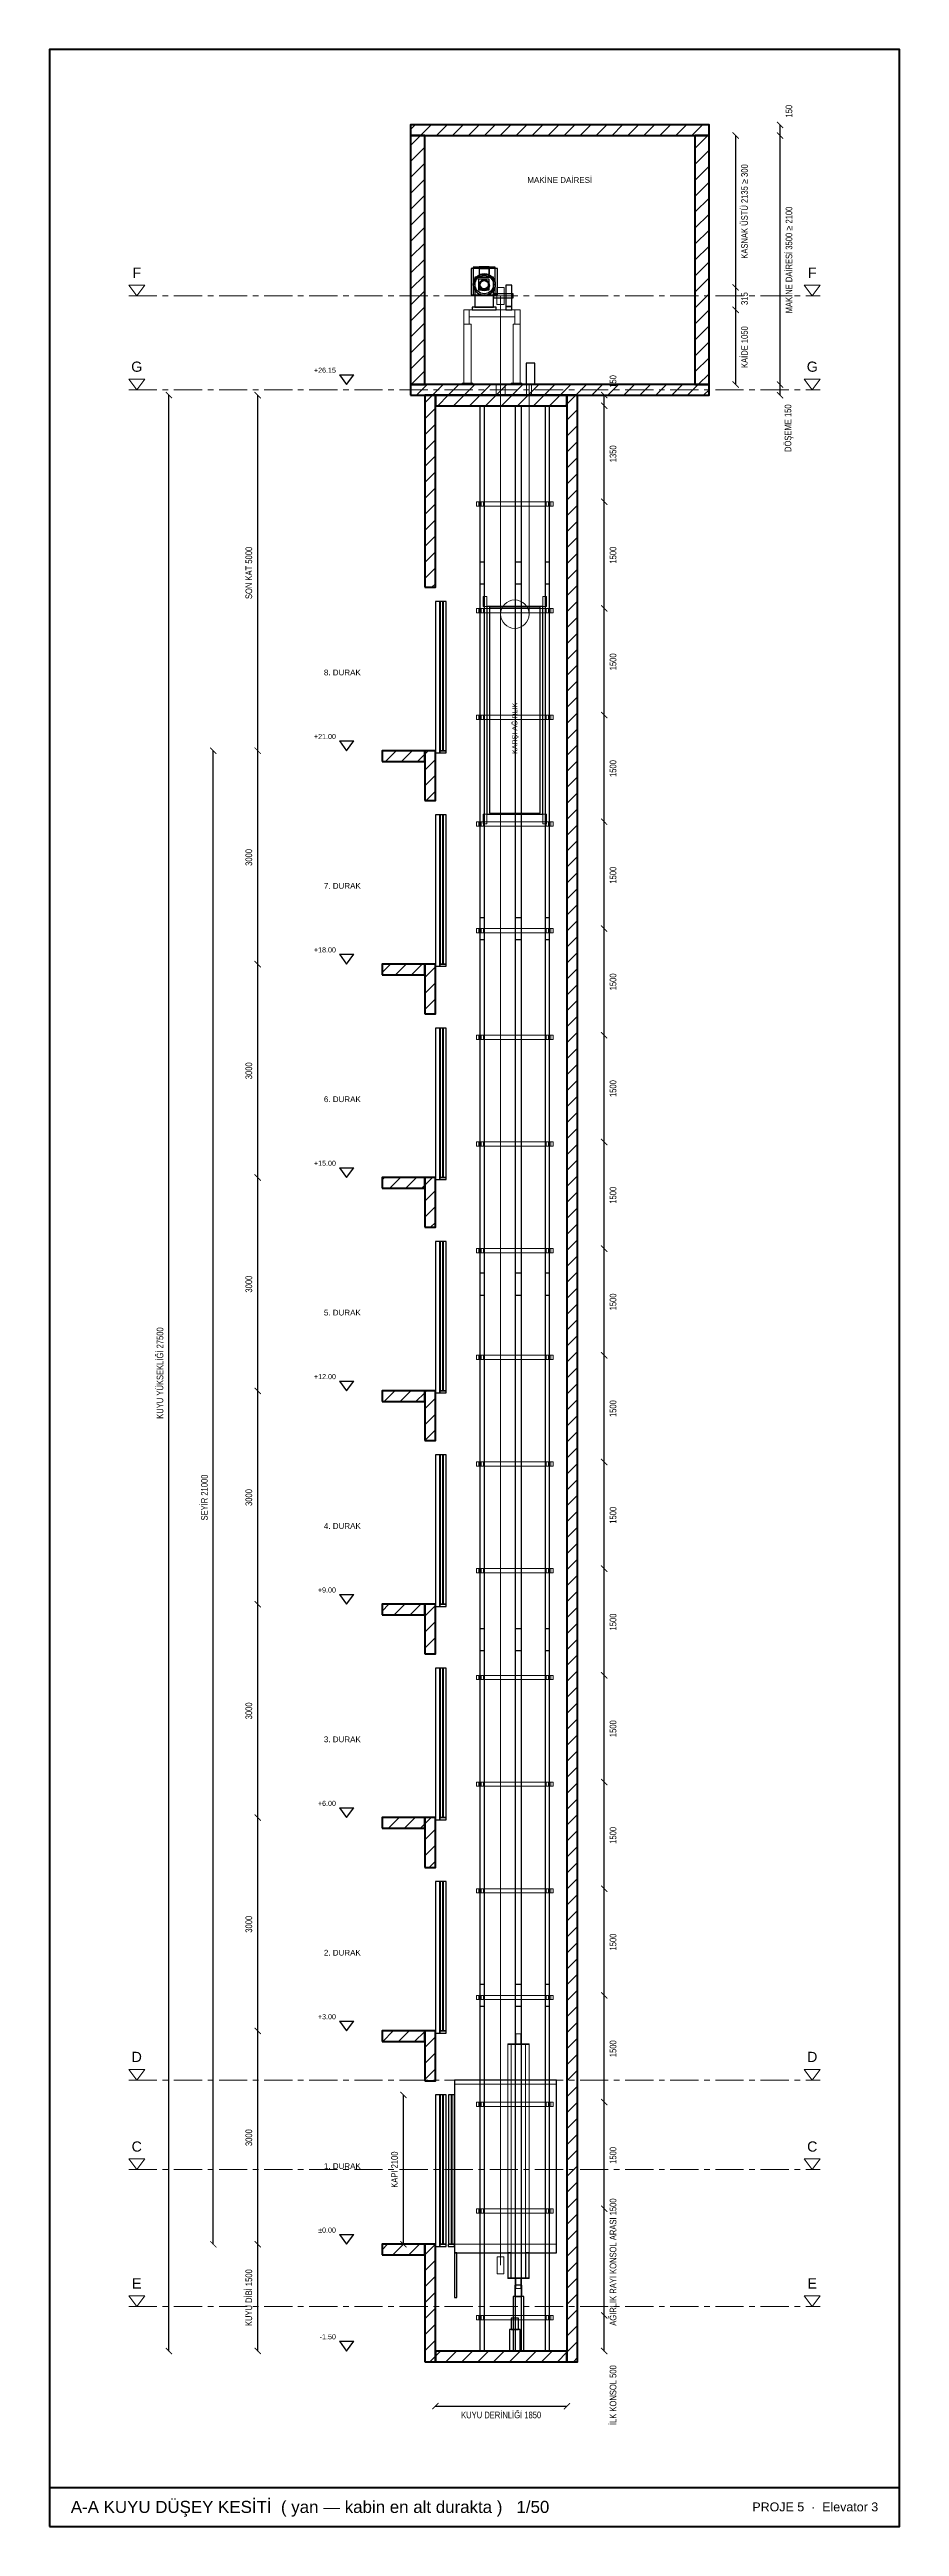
# Model space of a CAD drawing. Header units: millimetres. Extents: x -5430 to 6530, y -3967 to 30859.
import ezdxf
from ezdxf.enums import TextEntityAlignment as Align

# ---------------------------------------------------------------- set-up
doc = ezdxf.new("R2010")
doc.units = ezdxf.units.MM
doc.linetypes.add('CENTER', pattern=[5.08, 3.175, -0.635, 0.635, -0.635])
doc.linetypes.add('DASHED', pattern=[1.524, 1.27, -0.254])
for name, color, linetype, lineweight in [('AGIRLIK', 30, 'Continuous', 30), ('BAGLANTI', 8, 'Continuous', 25), ('CERCEVE', 7, 'Continuous', 40), ('GIZLI', 8, 'DASHED', 13), ('HALAT', 6, 'Continuous', 18), ('KABIN', 7, 'Continuous', 30), ('KABIN-IC', 6, 'Continuous', 20), ('KAPI', 30, 'Continuous', 30), ('KASNAK', 90, 'Continuous', 20), ('KONSOL', 3, 'Continuous', 18), ('KUYU-DUVAR', 7, 'Continuous', 50), ('KUYU-IC', 7, 'Continuous', 25), ('MAKINE', 5, 'Continuous', 30), ('OLCU', 5, 'Continuous', 13), ('PATEN', 200, 'Continuous', 20), ('RAY', 3, 'Continuous', 25), ('SASE', 6, 'Continuous', 30), ('SEVIYE', 2, 'Continuous', 13), ('TAMPON', 200, 'Continuous', 25), ('TARAMA', 8, 'Continuous', 13), ('YAZI', 7, 'Continuous', 0)]:
    doc.layers.add(name, color=color, linetype=linetype, lineweight=lineweight)
doc.styles.add('ASANSOR', font='arial.ttf')
doc.styles.add('OpenSansCondensed-Light', font='OpenSansCondensed-Light.ttf')
doc.dimstyles.new('EZDXF', dxfattribs={"dimtxt": 0.25, "dimasz": 0.175, "dimexe": 0.375, "dimexo": 0.125, "dimgap": 0.1, "dimtad": 1, "dimlfac": 100, "dimzin": 12, "dimdsep": 46, "dimtxsty": 'OpenSansCondensed-Light', "dimblk": 'ARCHTICK', "dimcen": 2.5, "dimazin": 3, "dimtfac": 0.5, "dimtmove": 2, "dimatfit": 3})

# ---------------------------------------------------------------- blocks, each defined once
blk = doc.blocks.new('_ARCHTICK')
at = {"color": 0, "linetype": 'BYBLOCK', "const_width": 0.15}
blk.add_lwpolyline([(-0.5, -0.5), (0.5, 0.5)], dxfattribs=at)

msp = doc.modelspace()

# ---------------------------------------------------------------- hatches: boundary and pattern name
at = {"layer": 'TARAMA'}
h = msp.add_hatch(dxfattribs=at)
h.set_pattern_fill('ANSI31', scale=50)
h.paths.add_polyline_path([(-350, 29650), (3850, 29650), (3850, 29800), (-350, 29800)])
h = msp.add_hatch(dxfattribs=at)
h.set_pattern_fill('ANSI31', scale=50)
h.paths.add_polyline_path([(-350, 26150), (-150, 26150), (-150, 29650), (-350, 29650)])
h = msp.add_hatch(dxfattribs=at)
h.set_pattern_fill('ANSI31', scale=50)
h.paths.add_polyline_path([(3650, 26150), (3850, 26150), (3850, 29650), (3650, 29650)])
h = msp.add_hatch(dxfattribs=at)
h.set_pattern_fill('ANSI31', scale=50)
h.paths.add_polyline_path([(-350, 26000), (3850, 26000), (3850, 26150), (-350, 26150)])
h = msp.add_hatch(dxfattribs=at)
h.set_pattern_fill('ANSI31', scale=50)
h.paths.add_polyline_path([(-150, 23300), (0, 23300), (0, 26000), (-150, 26000)])
h = msp.add_hatch(dxfattribs=at)
h.set_pattern_fill('ANSI31', scale=50)
h.paths.add_polyline_path([(0, 25850), (1850, 25850), (1850, 26000), (0, 26000)])
h = msp.add_hatch(dxfattribs=at)
h.set_pattern_fill('ANSI31', scale=50)
h.paths.add_polyline_path([(1850, -1650), (2000, -1650), (2000, 26000), (1850, 26000)])
h = msp.add_hatch(dxfattribs=at)
h.set_pattern_fill('ANSI31', scale=50)
h.paths.add_polyline_path([(-750, 20850), (-150, 20850), (-150, 21000), (-750, 21000)])
h = msp.add_hatch(dxfattribs=at)
h.set_pattern_fill('ANSI31', scale=50)
h.paths.add_polyline_path([(-150, 20300), (0, 20300), (0, 21000), (-150, 21000)])
h = msp.add_hatch(dxfattribs=at)
h.set_pattern_fill('ANSI31', scale=50)
h.paths.add_polyline_path([(-750, 17850), (-150, 17850), (-150, 18000), (-750, 18000)])
h = msp.add_hatch(dxfattribs=at)
h.set_pattern_fill('ANSI31', scale=50)
h.paths.add_polyline_path([(-150, 17300), (0, 17300), (0, 18000), (-150, 18000)])
h = msp.add_hatch(dxfattribs=at)
h.set_pattern_fill('ANSI31', scale=50)
h.paths.add_polyline_path([(-750, 14850), (-150, 14850), (-150, 15000), (-750, 15000)])
h = msp.add_hatch(dxfattribs=at)
h.set_pattern_fill('ANSI31', scale=50)
h.paths.add_polyline_path([(-150, 14300), (0, 14300), (0, 15000), (-150, 15000)])
h = msp.add_hatch(dxfattribs=at)
h.set_pattern_fill('ANSI31', scale=50)
h.paths.add_polyline_path([(-750, 11850), (-150, 11850), (-150, 12000), (-750, 12000)])
h = msp.add_hatch(dxfattribs=at)
h.set_pattern_fill('ANSI31', scale=50)
h.paths.add_polyline_path([(-150, 11300), (0, 11300), (0, 12000), (-150, 12000)])
h = msp.add_hatch(dxfattribs=at)
h.set_pattern_fill('ANSI31', scale=50)
h.paths.add_polyline_path([(-750, 8850), (-150, 8850), (-150, 9000), (-750, 9000)])
h = msp.add_hatch(dxfattribs=at)
h.set_pattern_fill('ANSI31', scale=50)
h.paths.add_polyline_path([(-150, 8300), (0, 8300), (0, 9000), (-150, 9000)])
h = msp.add_hatch(dxfattribs=at)
h.set_pattern_fill('ANSI31', scale=50)
h.paths.add_polyline_path([(-750, 5850), (-150, 5850), (-150, 6000), (-750, 6000)])
h = msp.add_hatch(dxfattribs=at)
h.set_pattern_fill('ANSI31', scale=50)
h.paths.add_polyline_path([(-150, 5300), (0, 5300), (0, 6000), (-150, 6000)])
h = msp.add_hatch(dxfattribs=at)
h.set_pattern_fill('ANSI31', scale=50)
h.paths.add_polyline_path([(-750, 2850), (-150, 2850), (-150, 3000), (-750, 3000)])
h = msp.add_hatch(dxfattribs=at)
h.set_pattern_fill('ANSI31', scale=50)
h.paths.add_polyline_path([(-150, 2300), (0, 2300), (0, 3000), (-150, 3000)])
h = msp.add_hatch(dxfattribs=at)
h.set_pattern_fill('ANSI31', scale=50)
h.paths.add_polyline_path([(-750, -150), (-150, -150), (-150, 0), (-750, 0)])
h = msp.add_hatch(dxfattribs=at)
h.set_pattern_fill('ANSI31', scale=50)
h.paths.add_polyline_path([(-150, -1650), (0, -1650), (0, 0), (-150, 0)])
h = msp.add_hatch(dxfattribs=at)
h.set_pattern_fill('ANSI31', scale=50)
h.paths.add_polyline_path([(0, -1650), (1850, -1650), (1850, -1500), (0, -1500)])

# ---------------------------------------------------------------- linework, layer by layer
at = {"layer": 'AGIRLIK', "ltscale": 125}
for points in [[(722, 20110), (1512, 20110), (1512, 23030), (722, 23030)], [(762, 20120), (1472, 20120), (1472, 23020), (762, 23020)]]:
    msp.add_lwpolyline(points, close=True, dxfattribs=at)
at = {"layer": 'BAGLANTI', "ltscale": 125}
msp.add_lwpolyline([(1278, 26150), (1398, 26150), (1398, 26448), (1278, 26448)], close=True, dxfattribs=at)
at = {"layer": 'CERCEVE', "ltscale": 125}
msp.add_line((-5430, -3417), (6530, -3417), dxfattribs=at)
msp.add_lwpolyline([(-5430, -3967), (6530, -3967), (6530, 30859), (-5430, 30859)], close=True, dxfattribs=at)
at = {"layer": 'GIZLI', "ltscale": 125}
for points in [[(852.55, 26000), (981.45, 26000), (981.45, 26150), (852.55, 26150)], [(852.55, 26000), (981.45, 26000), (981.45, 26150), (852.55, 26150)], [(1283.75, 26000), (1350.25, 26000), (1350.25, 26150), (1283.75, 26150)]]:
    msp.add_lwpolyline(points, close=True, dxfattribs=at)
at = {"layer": 'HALAT', "ltscale": 125}
for p, q in [((917, -295), (917, 27395)), ((917, 27395), (917, 22920)), ((1317, 22920), (1317, 26150))]:
    msp.add_line(p, q, dxfattribs=at)
at = {"layer": 'KABIN', "ltscale": 125}
for points in [[(270, -120), (1703, -120), (1703, 2310), (270, 2310)], [(180, -30), (270, -30), (270, 0), (180, 0)], [(270, -750), (300, -750), (300, -120), (270, -120)]]:
    msp.add_lwpolyline(points, close=True, dxfattribs=at)
at = {"layer": 'KABIN-IC', "ltscale": 125}
for points in [[(1017, -480), (1067, -480), (1067, 2820), (1017, 2820)], [(1017, 2810), (1317, 2810), (1317, 2820), (1017, 2820)], [(1267, -480), (1317, -480), (1317, 2820), (1267, 2820)], [(270, 0), (1703, 0), (1703, 2250), (270, 2250)], [(1017, -480), (1317, -480), (1317, -470), (1017, -470)]]:
    msp.add_lwpolyline(points, close=True, dxfattribs=at)
at = {"layer": 'KAPI', "ltscale": 125}
for points in [[(0, 20970), (60, 20970), (60, 23100), (0, 23100)], [(0, 20970), (60, 20970), (60, 23100), (0, 23100)], [(65, 21000), (105, 21000), (105, 23100), (65, 23100)], [(110, 21000), (150, 21000), (150, 23100), (110, 23100)], [(60, 20970), (150, 20970), (150, 21000), (60, 21000)], [(0, 17970), (60, 17970), (60, 20100), (0, 20100)], [(0, 17970), (60, 17970), (60, 20100), (0, 20100)], [(65, 18000), (105, 18000), (105, 20100), (65, 20100)], [(110, 18000), (150, 18000), (150, 20100), (110, 20100)], [(60, 17970), (150, 17970), (150, 18000), (60, 18000)], [(0, 14970), (60, 14970), (60, 17100), (0, 17100)], [(0, 14970), (60, 14970), (60, 17100), (0, 17100)], [(65, 15000), (105, 15000), (105, 17100), (65, 17100)], [(110, 15000), (150, 15000), (150, 17100), (110, 17100)], [(60, 14970), (150, 14970), (150, 15000), (60, 15000)], [(0, 11970), (60, 11970), (60, 14100), (0, 14100)], [(0, 11970), (60, 11970), (60, 14100), (0, 14100)], [(65, 12000), (105, 12000), (105, 14100), (65, 14100)], [(110, 12000), (150, 12000), (150, 14100), (110, 14100)], [(60, 11970), (150, 11970), (150, 12000), (60, 12000)], [(0, 8970), (60, 8970), (60, 11100), (0, 11100)], [(0, 8970), (60, 8970), (60, 11100), (0, 11100)], [(65, 9000), (105, 9000), (105, 11100), (65, 11100)], [(110, 9000), (150, 9000), (150, 11100), (110, 11100)], [(60, 8970), (150, 8970), (150, 9000), (60, 9000)], [(0, 5970), (60, 5970), (60, 8100), (0, 8100)], [(0, 5970), (60, 5970), (60, 8100), (0, 8100)], [(65, 6000), (105, 6000), (105, 8100), (65, 8100)], [(110, 6000), (150, 6000), (150, 8100), (110, 8100)], [(60, 5970), (150, 5970), (150, 6000), (60, 6000)], [(0, 2970), (60, 2970), (60, 5100), (0, 5100)], [(0, 2970), (60, 2970), (60, 5100), (0, 5100)], [(65, 3000), (105, 3000), (105, 5100), (65, 5100)], [(110, 3000), (150, 3000), (150, 5100), (110, 5100)], [(60, 2970), (150, 2970), (150, 3000), (60, 3000)], [(0, -30), (60, -30), (60, 2100), (0, 2100)], [(0, -30), (60, -30), (60, 2100), (0, 2100)], [(65, 0), (105, 0), (105, 2100), (65, 2100)], [(110, 0), (150, 0), (150, 2100), (110, 2100)], [(185, 0), (225, 0), (225, 2100), (185, 2100)], [(230, 0), (270, 0), (270, 2100), (230, 2100)], [(60, -30), (150, -30), (150, 0), (60, 0)]]:
    msp.add_lwpolyline(points, close=True, dxfattribs=at)
at = {"layer": 'KASNAK', "ltscale": 125}
for points in [[(864.5, 27275), (969.5, 27275), (969.5, 27515), (864.5, 27515)], [(871, -415), (963, -415), (963, -175), (871, -175)]]:
    msp.add_lwpolyline(points, close=True, dxfattribs=at)
msp.add_circle((1117, 22920), 200, dxfattribs=at)
at = {"layer": 'KONSOL', "ltscale": 125}
for points in [[(402, 27000), (477, 27000), (477, 27200), (402, 27200)], [(477, 27100), (1117, 27100), (1117, 27200), (477, 27200)], [(1117, 27000), (1192, 27000), (1192, 27200), (1117, 27200)], [(402, 26170), (502, 26170), (502, 27000), (402, 27000)], [(1092, 26170), (1192, 26170), (1192, 27000), (1092, 27000)], [(377, 26150), (527, 26150), (527, 26170), (377, 26170)], [(1067, 26150), (1217, 26150), (1217, 26170), (1067, 26170)], [(577, 24440), (1657, 24440), (1657, 24500), (577, 24500)], [(577, 24440), (677, 24440), (677, 24500), (577, 24500)], [(610.33333, 24440), (643.66667, 24440), (643.66667, 24500), (610.33333, 24500)], [(1557, 24440), (1657, 24440), (1657, 24500), (1557, 24500)], [(1590.33333, 24440), (1623.66667, 24440), (1623.66667, 24500), (1590.33333, 24500)], [(577, 22940), (1657, 22940), (1657, 23000), (577, 23000)], [(577, 22940), (677, 22940), (677, 23000), (577, 23000)], [(610.33333, 22940), (643.66667, 22940), (643.66667, 23000), (610.33333, 23000)], [(1557, 22940), (1657, 22940), (1657, 23000), (1557, 23000)], [(1590.33333, 22940), (1623.66667, 22940), (1623.66667, 23000), (1590.33333, 23000)], [(577, 21440), (1657, 21440), (1657, 21500), (577, 21500)], [(577, 21440), (677, 21440), (677, 21500), (577, 21500)], [(610.33333, 21440), (643.66667, 21440), (643.66667, 21500), (610.33333, 21500)], [(1557, 21440), (1657, 21440), (1657, 21500), (1557, 21500)], [(1590.33333, 21440), (1623.66667, 21440), (1623.66667, 21500), (1590.33333, 21500)], [(577, 19940), (1657, 19940), (1657, 20000), (577, 20000)], [(577, 19940), (677, 19940), (677, 20000), (577, 20000)], [(610.33333, 19940), (643.66667, 19940), (643.66667, 20000), (610.33333, 20000)], [(1557, 19940), (1657, 19940), (1657, 20000), (1557, 20000)], [(1590.33333, 19940), (1623.66667, 19940), (1623.66667, 20000), (1590.33333, 20000)], [(577, 18440), (1657, 18440), (1657, 18500), (577, 18500)], [(577, 18440), (677, 18440), (677, 18500), (577, 18500)], [(610.33333, 18440), (643.66667, 18440), (643.66667, 18500), (610.33333, 18500)], [(1557, 18440), (1657, 18440), (1657, 18500), (1557, 18500)], [(1590.33333, 18440), (1623.66667, 18440), (1623.66667, 18500), (1590.33333, 18500)], [(577, 16940), (1657, 16940), (1657, 17000), (577, 17000)], [(577, 16940), (677, 16940), (677, 17000), (577, 17000)], [(610.33333, 16940), (643.66667, 16940), (643.66667, 17000), (610.33333, 17000)], [(1557, 16940), (1657, 16940), (1657, 17000), (1557, 17000)], [(1590.33333, 16940), (1623.66667, 16940), (1623.66667, 17000), (1590.33333, 17000)], [(577, 15440), (1657, 15440), (1657, 15500), (577, 15500)], [(577, 15440), (677, 15440), (677, 15500), (577, 15500)], [(610.33333, 15440), (643.66667, 15440), (643.66667, 15500), (610.33333, 15500)], [(1557, 15440), (1657, 15440), (1657, 15500), (1557, 15500)], [(1590.33333, 15440), (1623.66667, 15440), (1623.66667, 15500), (1590.33333, 15500)], [(577, 13940), (1657, 13940), (1657, 14000), (577, 14000)], [(577, 13940), (677, 13940), (677, 14000), (577, 14000)], [(610.33333, 13940), (643.66667, 13940), (643.66667, 14000), (610.33333, 14000)], [(1557, 13940), (1657, 13940), (1657, 14000), (1557, 14000)], [(1590.33333, 13940), (1623.66667, 13940), (1623.66667, 14000), (1590.33333, 14000)], [(577, 12440), (1657, 12440), (1657, 12500), (577, 12500)], [(577, 12440), (677, 12440), (677, 12500), (577, 12500)], [(610.33333, 12440), (643.66667, 12440), (643.66667, 12500), (610.33333, 12500)], [(1557, 12440), (1657, 12440), (1657, 12500), (1557, 12500)], [(1590.33333, 12440), (1623.66667, 12440), (1623.66667, 12500), (1590.33333, 12500)], [(577, 10940), (1657, 10940), (1657, 11000), (577, 11000)], [(577, 10940), (677, 10940), (677, 11000), (577, 11000)], [(610.33333, 10940), (643.66667, 10940), (643.66667, 11000), (610.33333, 11000)], [(1557, 10940), (1657, 10940), (1657, 11000), (1557, 11000)], [(1590.33333, 10940), (1623.66667, 10940), (1623.66667, 11000), (1590.33333, 11000)], [(577, 9440), (1657, 9440), (1657, 9500), (577, 9500)], [(577, 9440), (677, 9440), (677, 9500), (577, 9500)], [(610.33333, 9440), (643.66667, 9440), (643.66667, 9500), (610.33333, 9500)], [(1557, 9440), (1657, 9440), (1657, 9500), (1557, 9500)], [(1590.33333, 9440), (1623.66667, 9440), (1623.66667, 9500), (1590.33333, 9500)], [(577, 7940), (1657, 7940), (1657, 8000), (577, 8000)], [(577, 7940), (677, 7940), (677, 8000), (577, 8000)], [(610.33333, 7940), (643.66667, 7940), (643.66667, 8000), (610.33333, 8000)], [(1557, 7940), (1657, 7940), (1657, 8000), (1557, 8000)], [(1590.33333, 7940), (1623.66667, 7940), (1623.66667, 8000), (1590.33333, 8000)], [(577, 6440), (1657, 6440), (1657, 6500), (577, 6500)], [(577, 6440), (677, 6440), (677, 6500), (577, 6500)], [(610.33333, 6440), (643.66667, 6440), (643.66667, 6500), (610.33333, 6500)], [(1557, 6440), (1657, 6440), (1657, 6500), (1557, 6500)], [(1590.33333, 6440), (1623.66667, 6440), (1623.66667, 6500), (1590.33333, 6500)], [(577, 4940), (1657, 4940), (1657, 5000), (577, 5000)], [(577, 4940), (677, 4940), (677, 5000), (577, 5000)], [(610.33333, 4940), (643.66667, 4940), (643.66667, 5000), (610.33333, 5000)], [(1557, 4940), (1657, 4940), (1657, 5000), (1557, 5000)], [(1590.33333, 4940), (1623.66667, 4940), (1623.66667, 5000), (1590.33333, 5000)], [(577, 3440), (1657, 3440), (1657, 3500), (577, 3500)], [(577, 3440), (677, 3440), (677, 3500), (577, 3500)], [(610.33333, 3440), (643.66667, 3440), (643.66667, 3500), (610.33333, 3500)], [(1557, 3440), (1657, 3440), (1657, 3500), (1557, 3500)], [(1590.33333, 3440), (1623.66667, 3440), (1623.66667, 3500), (1590.33333, 3500)], [(577, 1940), (1657, 1940), (1657, 2000), (577, 2000)], [(577, 1940), (677, 1940), (677, 2000), (577, 2000)], [(610.33333, 1940), (643.66667, 1940), (643.66667, 2000), (610.33333, 2000)], [(1557, 1940), (1657, 1940), (1657, 2000), (1557, 2000)], [(1590.33333, 1940), (1623.66667, 1940), (1623.66667, 2000), (1590.33333, 2000)], [(577, 440), (1657, 440), (1657, 500), (577, 500)], [(577, 440), (677, 440), (677, 500), (577, 500)], [(610.33333, 440), (643.66667, 440), (643.66667, 500), (610.33333, 500)], [(1557, 440), (1657, 440), (1657, 500), (1557, 500)], [(1590.33333, 440), (1623.66667, 440), (1623.66667, 500), (1590.33333, 500)], [(577, -1060), (1657, -1060), (1657, -1000), (577, -1000)], [(577, -1060), (677, -1060), (677, -1000), (577, -1000)], [(610.33333, -1060), (643.66667, -1060), (643.66667, -1000), (610.33333, -1000)], [(1557, -1060), (1657, -1060), (1657, -1000), (1557, -1000)], [(1590.33333, -1060), (1623.66667, -1060), (1623.66667, -1000), (1590.33333, -1000)]]:
    msp.add_lwpolyline(points, close=True, dxfattribs=at)
at = {"layer": 'KUYU-DUVAR', "ltscale": 125}
for points in [[(-350, 29650), (3850, 29650), (3850, 29800), (-350, 29800)], [(-350, 26150), (-150, 26150), (-150, 29650), (-350, 29650)], [(3650, 26150), (3850, 26150), (3850, 29650), (3650, 29650)], [(-350, 26000), (3850, 26000), (3850, 26150), (-350, 26150)], [(-150, 23300), (0, 23300), (0, 26000), (-150, 26000)], [(0, 25850), (1850, 25850), (1850, 26000), (0, 26000)], [(1850, -1650), (2000, -1650), (2000, 26000), (1850, 26000)], [(-750, 20850), (-150, 20850), (-150, 21000), (-750, 21000)], [(-150, 20300), (0, 20300), (0, 21000), (-150, 21000)], [(-750, 17850), (-150, 17850), (-150, 18000), (-750, 18000)], [(-150, 17300), (0, 17300), (0, 18000), (-150, 18000)], [(-750, 14850), (-150, 14850), (-150, 15000), (-750, 15000)], [(-150, 14300), (0, 14300), (0, 15000), (-150, 15000)], [(-750, 11850), (-150, 11850), (-150, 12000), (-750, 12000)], [(-150, 11300), (0, 11300), (0, 12000), (-150, 12000)], [(-750, 8850), (-150, 8850), (-150, 9000), (-750, 9000)], [(-150, 8300), (0, 8300), (0, 9000), (-150, 9000)], [(-750, 5850), (-150, 5850), (-150, 6000), (-750, 6000)], [(-150, 5300), (0, 5300), (0, 6000), (-150, 6000)], [(-750, 2850), (-150, 2850), (-150, 3000), (-750, 3000)], [(-150, 2300), (0, 2300), (0, 3000), (-150, 3000)], [(-750, -150), (-150, -150), (-150, 0), (-750, 0)], [(-150, -1650), (0, -1650), (0, 0), (-150, 0)], [(0, -1650), (1850, -1650), (1850, -1500), (0, -1500)]]:
    msp.add_lwpolyline(points, close=True, dxfattribs=at)
at = {"layer": 'KUYU-IC', "ltscale": 125}
for p, q in [((-1350, 26287.5), (-1150, 26287.5)), ((-1350, 26287.5), (-1250, 26150)), ((-1250, 26150), (-1150, 26287.5)), ((-1350, 21137.5), (-1150, 21137.5)), ((-1350, 21137.5), (-1250, 21000)), ((-1250, 21000), (-1150, 21137.5)), ((-1350, 18137.5), (-1150, 18137.5)), ((-1350, 18137.5), (-1250, 18000)), ((-1250, 18000), (-1150, 18137.5)), ((-1350, 15137.5), (-1150, 15137.5)), ((-1350, 15137.5), (-1250, 15000)), ((-1250, 15000), (-1150, 15137.5)), ((-1350, 12137.5), (-1150, 12137.5)), ((-1350, 12137.5), (-1250, 12000)), ((-1250, 12000), (-1150, 12137.5)), ((-1350, 9137.5), (-1150, 9137.5)), ((-1350, 9137.5), (-1250, 9000)), ((-1250, 9000), (-1150, 9137.5)), ((-1350, 6137.5), (-1150, 6137.5)), ((-1350, 6137.5), (-1250, 6000)), ((-1250, 6000), (-1150, 6137.5)), ((-1350, 3137.5), (-1150, 3137.5)), ((-1350, 3137.5), (-1250, 3000)), ((-1250, 3000), (-1150, 3137.5)), ((-1350, 137.5), (-1150, 137.5)), ((-1350, 137.5), (-1250, 0)), ((-1250, 0), (-1150, 137.5)), ((-1350, -1362.5), (-1150, -1362.5)), ((-1350, -1362.5), (-1250, -1500)), ((-1250, -1500), (-1150, -1362.5))]:
    msp.add_line(p, q, dxfattribs=at)
at = {"layer": 'MAKINE', "ltscale": 125}
for points in [[(502, 27410), (872, 27410), (872, 27780), (502, 27780)], [(532, 27400), (842, 27400), (842, 27800), (532, 27800)], [(557, 27235), (817, 27235), (817, 27657), (557, 27657)], [(607, 27480), (757, 27480), (757, 27630), (607, 27630)], [(615, 27700), (759, 27700), (759, 27775), (615, 27775)], [(617, 27657), (757, 27657), (757, 27805), (617, 27805)], [(992, 27245), (1077, 27245), (1077, 27545), (992, 27545)], [(517, 27200), (857, 27200), (857, 27235), (517, 27235)], [(817, 27367.5), (1092, 27367.5), (1092, 27422.5), (817, 27422.5)], [(992, 27200), (1077, 27200), (1077, 27245), (992, 27245)]]:
    msp.add_lwpolyline(points, close=True, dxfattribs=at)
for centre, radius in [((687, 27555), 155), ((687, 27553), 150), ((687, 27555), 130), ((687, 27537), 72.5), ((687, 27555), 70), ((687, 27553), 57.5)]:
    msp.add_circle(centre, radius, dxfattribs=at)
at = {"layer": 'PATEN', "ltscale": 125}
for points in [[(672, 23030), (722, 23030), (722, 23170), (672, 23170)], [(1512, 23030), (1562, 23030), (1562, 23170), (1512, 23170)], [(672, 19970), (722, 19970), (722, 20110), (672, 20110)], [(1512, 19970), (1562, 19970), (1562, 20110), (1512, 20110)], [(1132, 2820), (1202, 2820), (1202, 2960), (1132, 2960)], [(1132, -620), (1202, -620), (1202, -480), (1132, -480)]]:
    msp.add_lwpolyline(points, close=True, dxfattribs=at)
at = {"layer": 'RAY', "ltscale": 125}
for points in [[(627, -1500), (692, -1500), (692, 25850), (627, 25850)], [(1122.5, -1500), (1211.5, -1500), (1211.5, 25850), (1122.5, 25850)], [(1542, -1500), (1607, -1500), (1607, 25850), (1542, 25850)], [(627, 23347.5), (692, 23347.5), (692, 23652.5), (627, 23652.5)], [(1122.5, 23347.5), (1211.5, 23347.5), (1211.5, 23652.5), (1122.5, 23652.5)], [(1542, 23347.5), (1607, 23347.5), (1607, 23652.5), (1542, 23652.5)], [(627, 18347.5), (692, 18347.5), (692, 18652.5), (627, 18652.5)], [(1122.5, 18347.5), (1211.5, 18347.5), (1211.5, 18652.5), (1122.5, 18652.5)], [(1542, 18347.5), (1607, 18347.5), (1607, 18652.5), (1542, 18652.5)], [(627, 13347.5), (692, 13347.5), (692, 13652.5), (627, 13652.5)], [(1122.5, 13347.5), (1211.5, 13347.5), (1211.5, 13652.5), (1122.5, 13652.5)], [(1542, 13347.5), (1607, 13347.5), (1607, 13652.5), (1542, 13652.5)], [(627, 8347.5), (692, 8347.5), (692, 8652.5), (627, 8652.5)], [(1122.5, 8347.5), (1211.5, 8347.5), (1211.5, 8652.5), (1122.5, 8652.5)], [(1542, 8347.5), (1607, 8347.5), (1607, 8652.5), (1542, 8652.5)], [(627, 3347.5), (692, 3347.5), (692, 3652.5), (627, 3652.5)], [(1122.5, 3347.5), (1211.5, 3347.5), (1211.5, 3652.5), (1122.5, 3652.5)], [(1542, 3347.5), (1607, 3347.5), (1607, 3652.5), (1542, 3652.5)]]:
    msp.add_lwpolyline(points, close=True, dxfattribs=at)
at = {"layer": 'SASE', "ltscale": 125}
for points in [[(1017, -470), (1067, -470), (1067, -120), (1017, -120)], [(1267, -470), (1317, -470), (1317, -120), (1267, -120)]]:
    msp.add_lwpolyline(points, close=True, dxfattribs=at)
at = {"layer": 'SEVIYE', "ltscale": 125}
for p, q in [((-4315, 27545), (-4090, 27545)), ((-4315, 27545), (-4202.5, 27395)), ((-4202.5, 27395), (-4090, 27545)), ((5190, 27545), (5415, 27545)), ((5190, 27545), (5302.5, 27395)), ((5302.5, 27395), (5415, 27545)), ((-4315, 26225), (-4090, 26225)), ((-4315, 26225), (-4202.5, 26075)), ((-4202.5, 26075), (-4090, 26225)), ((5190, 26225), (5415, 26225)), ((5190, 26225), (5302.5, 26075)), ((5302.5, 26075), (5415, 26225)), ((-4315, 2460), (-4090, 2460)), ((-4315, 2460), (-4202.5, 2310)), ((-4202.5, 2310), (-4090, 2460)), ((5190, 2460), (5415, 2460)), ((5190, 2460), (5302.5, 2310)), ((5302.5, 2310), (5415, 2460)), ((-4315, 1200), (-4090, 1200)), ((-4315, 1200), (-4202.5, 1050)), ((-4202.5, 1050), (-4090, 1200)), ((5190, 1200), (5415, 1200)), ((5190, 1200), (5302.5, 1050)), ((5302.5, 1050), (5415, 1200)), ((-4315, -725), (-4090, -725)), ((-4315, -725), (-4202.5, -875)), ((-4202.5, -875), (-4090, -725)), ((5190, -725), (5415, -725)), ((5190, -725), (5302.5, -875)), ((5302.5, -875), (5415, -725))]:
    msp.add_line(p, q, dxfattribs=at)
at = {"layer": 'SEVIYE', "linetype": 'CENTER', "ltscale": 125}
for p, q in [((-4315, 27395), (5415, 27395)), ((-4315, 26075), (5415, 26075)), ((-4315, 2310), (5415, 2310)), ((-4315, 1050), (5415, 1050)), ((-4315, -875), (5415, -875))]:
    msp.add_line(p, q, dxfattribs=at)
at = {"layer": 'TAMPON', "ltscale": 125}
for points in [[(1117, -736), (1217, -736), (1217, -576), (1117, -576)], [(1067, -1200), (1167, -1200), (1167, -1040), (1067, -1040)], [(1092, -1500), (1242, -1500), (1242, -736), (1092, -736)], [(1042, -1500), (1192, -1500), (1192, -1200), (1042, -1200)]]:
    msp.add_lwpolyline(points, close=True, dxfattribs=at)
at = {"layer": 'TARAMA', "ltscale": 125}
for points in [[(-350, 29650), (3850, 29650), (3850, 29800), (-350, 29800)], [(-350, 26150), (-150, 26150), (-150, 29650), (-350, 29650)], [(3650, 26150), (3850, 26150), (3850, 29650), (3650, 29650)], [(-350, 26000), (3850, 26000), (3850, 26150), (-350, 26150)], [(-150, 23300), (0, 23300), (0, 26000), (-150, 26000)], [(0, 25850), (1850, 25850), (1850, 26000), (0, 26000)], [(1850, -1650), (2000, -1650), (2000, 26000), (1850, 26000)], [(-750, 20850), (-150, 20850), (-150, 21000), (-750, 21000)], [(-150, 20300), (0, 20300), (0, 21000), (-150, 21000)], [(-750, 17850), (-150, 17850), (-150, 18000), (-750, 18000)], [(-150, 17300), (0, 17300), (0, 18000), (-150, 18000)], [(-750, 14850), (-150, 14850), (-150, 15000), (-750, 15000)], [(-150, 14300), (0, 14300), (0, 15000), (-150, 15000)], [(-750, 11850), (-150, 11850), (-150, 12000), (-750, 12000)], [(-150, 11300), (0, 11300), (0, 12000), (-150, 12000)], [(-750, 8850), (-150, 8850), (-150, 9000), (-750, 9000)], [(-150, 8300), (0, 8300), (0, 9000), (-150, 9000)], [(-750, 5850), (-150, 5850), (-150, 6000), (-750, 6000)], [(-150, 5300), (0, 5300), (0, 6000), (-150, 6000)], [(-750, 2850), (-150, 2850), (-150, 3000), (-750, 3000)], [(-150, 2300), (0, 2300), (0, 3000), (-150, 3000)], [(-750, -150), (-150, -150), (-150, 0), (-750, 0)], [(-150, -1650), (0, -1650), (0, 0), (-150, 0)], [(0, -1650), (1850, -1650), (1850, -1500), (0, -1500)]]:
    msp.add_lwpolyline(points, close=True, dxfattribs=at)

# ---------------------------------------------------------------- texts
at = {"layer": 'CERCEVE', "style": 'ASANSOR'}
msp.add_text('A-A KUYU DÜŞEY KESİTİ  ( yan — kabin en alt durakta )   1/50', height=170.05, dxfattribs=at).set_placement((-5130, -3692), align=Align.MIDDLE_LEFT)
msp.add_text('PROJE 5  ·  Elevator 3', height=125.3, dxfattribs=at).set_placement((6230, -3692), align=Align.MIDDLE_RIGHT)
at = {"layer": 'YAZI', "style": 'ASANSOR'}
for s, height, p in [('MAKİNE DAİRESİ', 80.55, (1750, 29025)), ('F', 143.2, (-4202.5, 27720)), ('F', 143.2, (5302.5, 27720)), ('G', 143.2, (-4202.5, 26400)), ('G', 143.2, (5302.5, 26400)), ('D', 143.2, (-4202.5, 2635)), ('D', 143.2, (5302.5, 2635)), ('C', 143.2, (-4202.5, 1375)), ('C', 143.2, (5302.5, 1375)), ('E', 143.2, (-4202.5, -550)), ('E', 143.2, (5302.5, -550))]:
    msp.add_text(s, height=height, dxfattribs=at).set_placement(p, align=Align.MIDDLE_CENTER)
for s, height, p in [('+26.15', 71.6, (-1400, 26350)), ('8. DURAK', 80.55, (-1050, 22100)), ('+21.00', 71.6, (-1400, 21200)), ('7. DURAK', 80.55, (-1050, 19100)), ('+18.00', 71.6, (-1400, 18200)), ('6. DURAK', 80.55, (-1050, 16100)), ('+15.00', 71.6, (-1400, 15200)), ('5. DURAK', 80.55, (-1050, 13100)), ('+12.00', 71.6, (-1400, 12200)), ('4. DURAK', 80.55, (-1050, 10100)), ('+9.00', 71.6, (-1400, 9200)), ('3. DURAK', 80.55, (-1050, 7100)), ('+6.00', 71.6, (-1400, 6200)), ('2. DURAK', 80.55, (-1050, 4100)), ('+3.00', 71.6, (-1400, 3200)), ('1. DURAK', 80.55, (-1050, 1100)), ('±0.00', 71.6, (-1400, 200)), ('-1.50', 71.6, (-1400, -1300))]:
    msp.add_text(s, height=height, dxfattribs=at).set_placement(p, align=Align.MIDDLE_RIGHT)
msp.add_text('KARŞI AĞIRLIK', height=71.6, rotation=90, dxfattribs=at).set_placement((1117, 21315), align=Align.MIDDLE_CENTER)

# ---------------------------------------------------------------- dimensions: what is measured, and where the dimension line sits
at = {"layer": 'OLCU'}
for base, p1, p2, location, text in [((4850, 29650), (0, 29650), (0, 29800), (4975, 29992), '150'), ((4225, 27515), (0, 27515), (0, 29650), (4350, 28582.5), 'KASNAK ÜSTÜ 2135 ≥ 300'), ((4850, 26150), (0, 26150), (0, 29650), (4975, 27900), 'MAKİNE DAİRESİ 3500 ≥ 2100'), ((4225, 27200), (0, 27200), (0, 27515), (4350, 27357.5), '315'), ((4225, 26150), (0, 26150), (0, 27200), (4350, 26675), 'KAİDE 1050'), ((2375, 25850), (0, 25850), (0, 26000), (2500, 26192), '150'), ((4850, 26000), (0, 26000), (0, 26150), (4975, 25535), 'DÖŞEME 150'), ((-3750, -1500), (0, -1500), (0, 26000), (-3875, 12250), 'KUYU YÜKSEKLİĞİ 27500'), ((-2500, 21000), (0, 21000), (0, 26000), (-2625, 23500), 'SON KAT 5000'), ((2375, 24500), (0, 24500), (0, 25850), (2500, 25175), '1350'), ((2375, 23000), (0, 23000), (0, 24500), (2500, 23750), '1500'), ((2375, 21500), (0, 21500), (0, 23000), (2500, 22250), '1500'), ((2375, 20000), (0, 20000), (0, 21500), (2500, 20750), '1500'), ((-3125, 0), (0, 0), (0, 21000), (-3250, 10500), 'SEYİR 21000'), ((-2500, 18000), (0, 18000), (0, 21000), (-2625, 19500), '3000'), ((2375, 18500), (0, 18500), (0, 20000), (2500, 19250), '1500'), ((2375, 17000), (0, 17000), (0, 18500), (2500, 17750), '1500'), ((-2500, 15000), (0, 15000), (0, 18000), (-2625, 16500), '3000'), ((2375, 15500), (0, 15500), (0, 17000), (2500, 16250), '1500'), ((2375, 14000), (0, 14000), (0, 15500), (2500, 14750), '1500'), ((-2500, 12000), (0, 12000), (0, 15000), (-2625, 13500), '3000'), ((2375, 12500), (0, 12500), (0, 14000), (2500, 13250), '1500'), ((2375, 11000), (0, 11000), (0, 12500), (2500, 11750), '1500'), ((-2500, 9000), (0, 9000), (0, 12000), (-2625, 10500), '3000'), ((2375, 9500), (0, 9500), (0, 11000), (2500, 10250), '1500'), ((2375, 8000), (0, 8000), (0, 9500), (2500, 8750), '1500'), ((-2500, 6000), (0, 6000), (0, 9000), (-2625, 7500), '3000'), ((2375, 6500), (0, 6500), (0, 8000), (2500, 7250), '1500'), ((2375, 5000), (0, 5000), (0, 6500), (2500, 5750), '1500'), ((-2500, 3000), (0, 3000), (0, 6000), (-2625, 4500), '3000'), ((2375, 3500), (0, 3500), (0, 5000), (2500, 4250), '1500'), ((2375, 2000), (0, 2000), (0, 3500), (2500, 2750), '1500'), ((-2500, 0), (0, 0), (0, 3000), (-2625, 1500), '3000'), ((-450, 0), (0, 0), (0, 2100), (-575, 1050), 'KAPI 2100'), ((2375, 500), (0, 500), (0, 2000), (2500, 1250), '1500'), ((2375, -1000), (0, -1000), (0, 500), (2500, -250), 'AĞIRLIK RAYI KONSOL ARASI 1500'), ((-2500, -1500), (0, -1500), (0, 0), (-2625, -750), 'KUYU DİBİ 1500'), ((2375, -1500), (0, -1500), (0, -1000), (2500, -2121), 'İLK KONSOL 500')]:
    msp.add_linear_dim(base=base, p1=p1, p2=p2, angle=90, location=location, text=text, text_rotation=90, dimstyle='EZDXF', override={"dimtxt": 93.08, "dimasz": 87.5, "dimexe": 75, "dimexo": 62.5, "dimgap": 37.5, "dimse1": 1, "dimse2": 1, "dimclrt": 5, "dimtmove": 2}, dxfattribs=at).render()
msp.add_linear_dim(base=(0, -2275), p1=(0, -1500), p2=(1850, -1500), location=(925, -2400), text='KUYU DERİNLİĞİ 1850', dimstyle='EZDXF', override={"dimtxt": 93.08, "dimasz": 87.5, "dimexe": 75, "dimexo": 62.5, "dimgap": 37.5, "dimse1": 1, "dimse2": 1, "dimclrt": 5, "dimtmove": 2}, dxfattribs=at).render()

doc.saveas('drawing.dxf')
